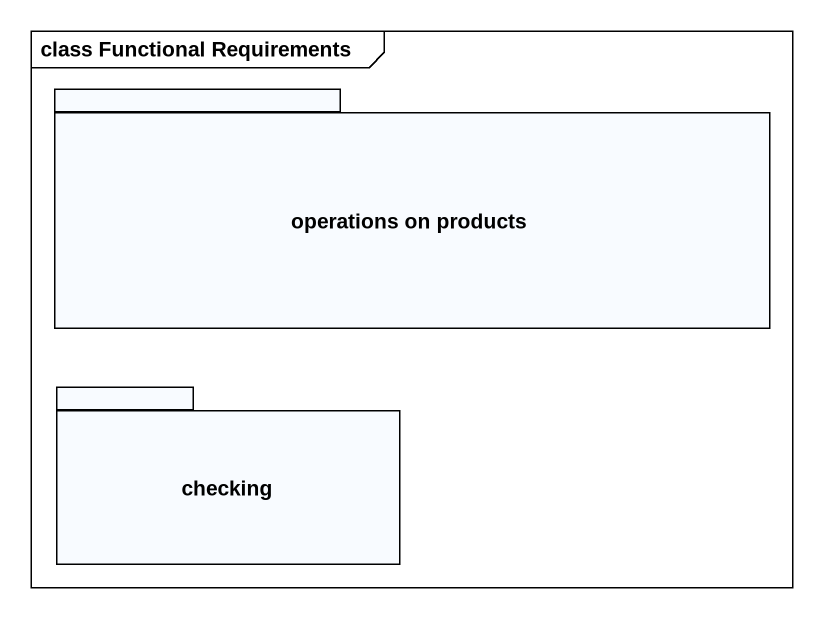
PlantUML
@startuml
mainframe class Functional Requirements
package "operations on products" as operations_on_products {
}
package checking {
}
@enduml
